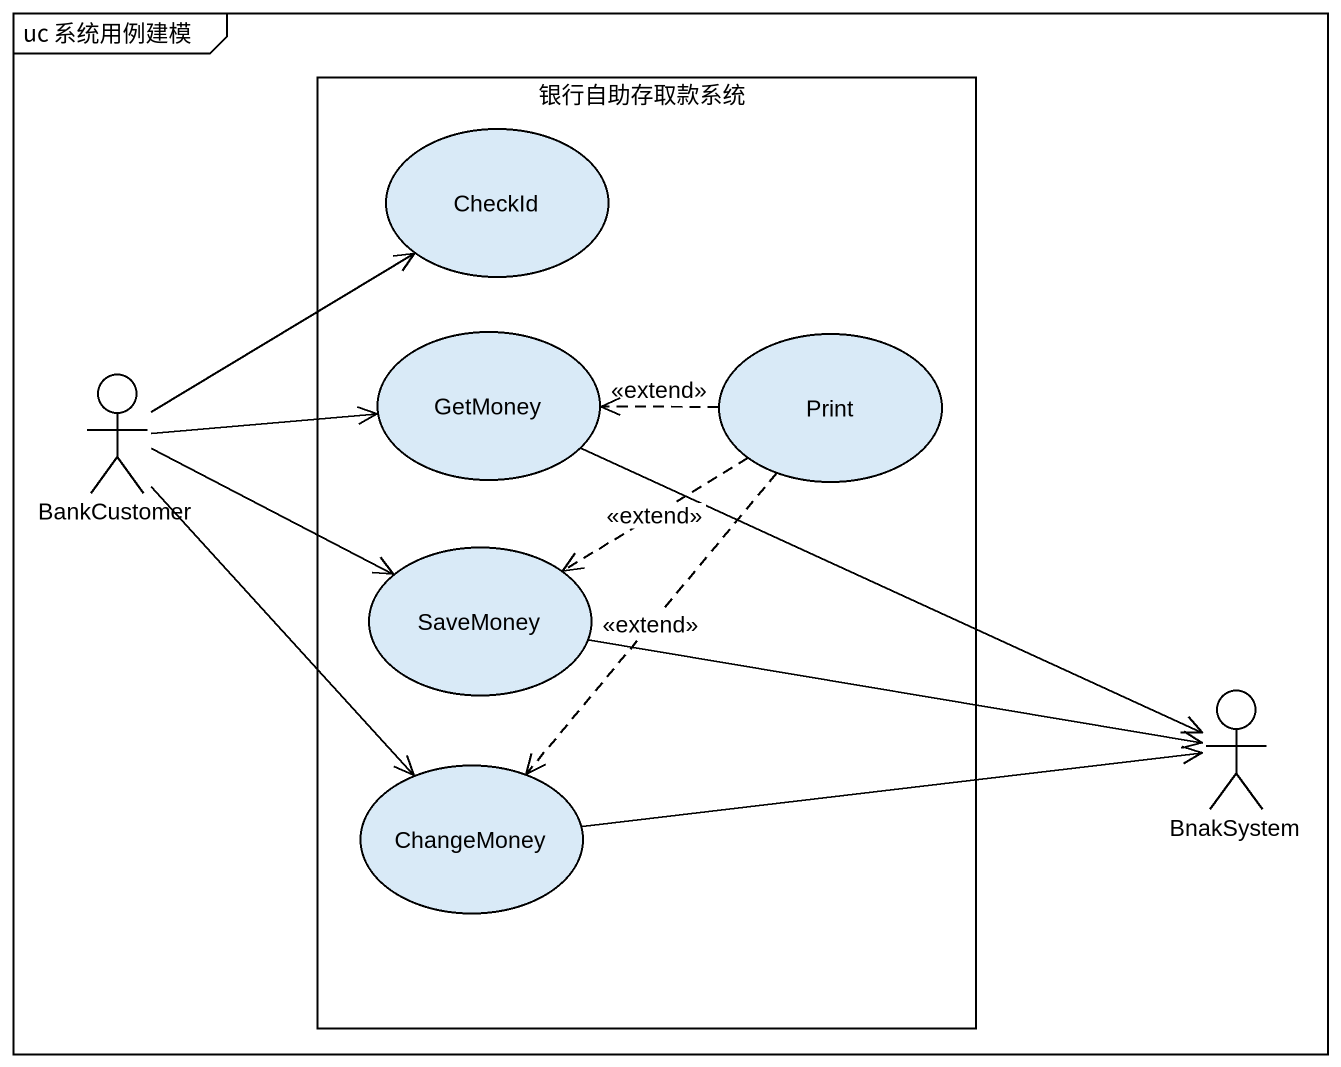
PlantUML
@startuml
mainframe uc 系统用例建模
rectangle 银行自助存取款系统 {
  usecase CheckId
  usecase GetMoney
  usecase Print
  usecase SaveMoney
  usecase ChangeMoney
}
actor BankCustomer
actor BnakSystem
BankCustomer -up-> CheckId
BankCustomer -right-> GetMoney
BankCustomer -right-> SaveMoney
BankCustomer --> ChangeMoney
GetMoney -right-> BnakSystem
Print .left.> GetMoney : <<extend>>
Print ..> SaveMoney : <<extend>>
Print ..> ChangeMoney : <<extend>>
SaveMoney -right-> BnakSystem
ChangeMoney -right-> BnakSystem
@enduml
